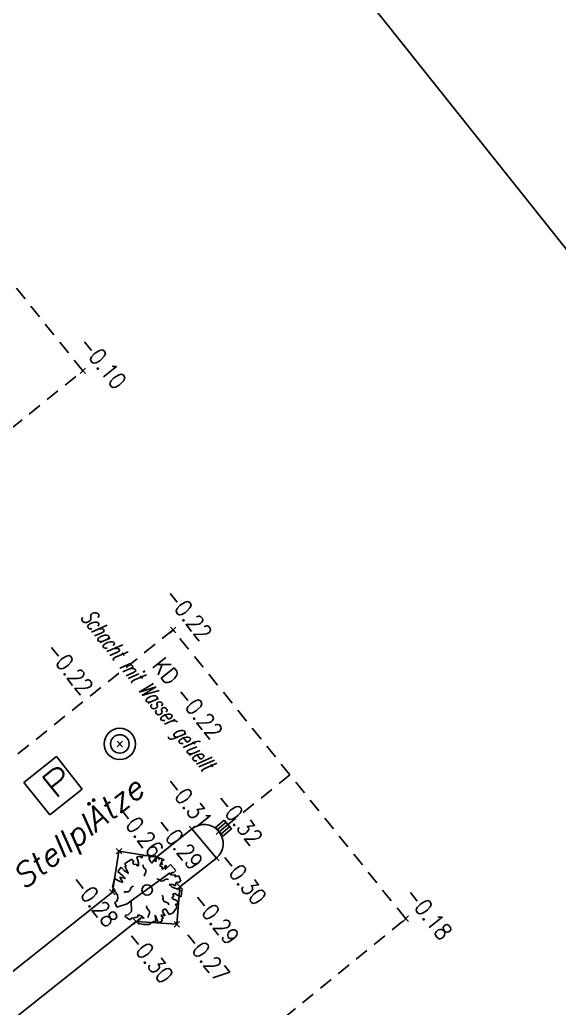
# Model space of a CAD drawing. Extents: x 3463485 to 3463732, y 5485922 to 5486179.
# Drawn here: x 3463619.68 to 3463634.28, y 5486053.43 to 5486080.2 of the extents above; entities that cross this region are included whole.
import ezdxf

# ---------------------------------------------------------------- set-up
doc = ezdxf.new("R2010")
doc.units = 0
doc.linetypes.add('AUSGEZOGEN', pattern=[0])
doc.linetypes.add('GESTRICHELT1', pattern=[0.625, 0.375, -0.25])
for name, color, linetype in [('22', 2, 'AUSGEZOGEN'), ('AUFNAHME_270513', 2, 'AUSGEZOGEN'), ('GRENZEN_FLURST_NR', 2, 'AUSGEZOGEN')]:
    doc.layers.add(name, color=color, linetype=linetype)
doc.styles.get("Standard").update_dxf_attribs({"font": 'ROMANS'})

msp = doc.modelspace()

# ---------------------------------------------------------------- linework, layer by layer
at = {"layer": '22', "color": 5}
for p, q in [((3463620.6724, 5486060.24952), (3463619.79194, 5486059.54921)), ((3463621.3727, 5486059.36907), (3463620.6724, 5486060.24952)), ((3463619.79194, 5486059.54921), (3463620.49225, 5486058.66876)), ((3463620.49225, 5486058.66876), (3463621.3727, 5486059.36907))]:
    msp.add_line(p, q, dxfattribs=at)
at = {"layer": 'AUFNAHME_270513', "color": 1, "linetype": 'GESTRICHELT1'}
for p, q in [((3463621.38707, 5486070.69483, -0.098), (3463618.57925, 5486074.20245, -0.043)), ((3463615.55914, 5486065.9929), (3463621.38707, 5486070.69483)), ((3463623.83205, 5486063.67868, -0.217), (3463616.13627, 5486057.53068, -0.221)), ((3463630.13055, 5486055.85472, -0.181), (3463623.83205, 5486063.67868)), ((3463626.99356, 5486059.75148), (3463625.07604, 5486058.20783)), ((3463620.54962, 5486048.05268, -0.206), (3463630.13055, 5486055.85472, -0.181))]:
    msp.add_line(p, q, dxfattribs=at)
at = {"layer": 'AUFNAHME_270513', "color": 1}
for p, q in [((3463621.31207, 5486070.61983), (3463621.46207, 5486070.76983)), ((3463621.46207, 5486070.61983), (3463621.31207, 5486070.76983)), ((3463623.75705, 5486063.60368), (3463623.90705, 5486063.75368)), ((3463623.90705, 5486063.60368), (3463623.75705, 5486063.75368)), ((3463622.31483, 5486060.51565), (3463622.46483, 5486060.66565)), ((3463622.46483, 5486060.51565), (3463622.31483, 5486060.66565)), ((3463624.97515, 5486058.32714), (3463625.21379, 5486058.52891)), ((3463625.26423, 5486058.46925), (3463625.0256, 5486058.26748)), ((3463625.21379, 5486058.52891), (3463625.41556, 5486058.29027)), ((3463624.33943, 5486058.28892, -0.314), (3463623.38509, 5486057.52729, -0.289)), ((3463624.26443, 5486058.21392), (3463624.41443, 5486058.36392)), ((3463624.41443, 5486058.21392), (3463624.26443, 5486058.36392)), ((3463625.00798, 5486057.4982, -0.302), (3463624.33943, 5486058.28892, -0.314)), ((3463625.07604, 5486058.20783), (3463624.97515, 5486058.32714)), ((3463625.00104, 5486058.13283), (3463625.15104, 5486058.28283)), ((3463625.15104, 5486058.13283), (3463625.00104, 5486058.28283)), ((3463625.31467, 5486058.40959), (3463625.07604, 5486058.20783)), ((3463625.07604, 5486058.20783), (3463625.17692, 5486058.08851)), ((3463625.36511, 5486058.34993), (3463625.12648, 5486058.14817)), ((3463625.41556, 5486058.29027), (3463625.17692, 5486058.08851)), ((3463622.36494, 5486057.68697, -0.262), (3463622.18784, 5486056.57628)), ((3463622.28994, 5486057.61197), (3463622.43994, 5486057.76197)), ((3463622.43994, 5486057.61197), (3463622.28994, 5486057.76197)), ((3463623.38509, 5486057.52729, -0.289), (3463622.36494, 5486057.68697, -0.262)), ((3463622.52012, 5486057.34644), (3463622.71087, 5486057.47287)), ((3463622.71087, 5486057.47287), (3463622.76522, 5486057.3865)), ((3463622.76522, 5486057.3865), (3463622.73564, 5486057.36016)), ((3463622.84669, 5486057.52787), (3463622.93805, 5486057.5518)), ((3463622.89326, 5486057.3726), (3463622.84669, 5486057.52787)), ((3463622.89195, 5486057.28796), (3463622.89326, 5486057.3726)), ((3463622.93805, 5486057.5518), (3463622.95897, 5486057.51471)), ((3463622.95897, 5486057.51471), (3463622.96487, 5486057.53375)), ((3463622.96487, 5486057.53375), (3463622.98561, 5486057.49691)), ((3463622.98301, 5486057.56004), (3463623.21203, 5486057.56794)), ((3463622.99437, 5486057.53257), (3463622.98301, 5486057.56004)), ((3463622.98561, 5486057.49691), (3463622.99437, 5486057.53257)), ((3463623.2243, 5486057.51783), (3463623.1736, 5486057.5098)), ((3463623.1736, 5486057.5098), (3463623.20199, 5486057.43645)), ((3463623.20199, 5486057.43645), (3463623.25554, 5486057.36207)), ((3463623.21203, 5486057.56794), (3463623.2243, 5486057.51783)), ((3463623.25554, 5486057.36207), (3463623.32839, 5486057.45697)), ((3463623.31009, 5486057.45229), (3463623.46009, 5486057.60229)), ((3463623.46009, 5486057.45229), (3463623.31009, 5486057.60229)), ((3463623.32839, 5486057.45697), (3463623.3638, 5486057.39951)), ((3463623.3638, 5486057.39951), (3463623.38385, 5486057.53643)), ((3463623.38385, 5486057.53643), (3463623.59, 5486057.45072)), ((3463623.54164, 5486057.43693), (3463623.51284, 5486057.40372)), ((3463623.51284, 5486057.40372), (3463623.54381, 5486057.31419)), ((3463623.59, 5486057.45072), (3463623.54164, 5486057.43693)), ((3463624.01799, 5486056.72356), (3463625.00798, 5486057.4982)), ((3463624.93298, 5486057.4232), (3463625.08298, 5486057.5732)), ((3463625.08298, 5486057.4232), (3463624.93298, 5486057.5732)), ((3463622.3383, 5486057.13685), (3463622.4244, 5486057.25183)), ((3463622.4785, 5486057.00964), (3463622.3383, 5486057.13685)), ((3463622.4244, 5486057.25183), (3463622.5105, 5486057.16237)), ((3463622.5105, 5486057.16237), (3463622.62899, 5486057.07693)), ((3463622.56645, 5486057.28735), (3463622.52012, 5486057.34644)), ((3463622.52981, 5486057.27693), (3463622.56645, 5486057.28735)), ((3463622.62899, 5486057.07693), (3463622.52981, 5486057.27693)), ((3463622.73564, 5486057.36016), (3463622.77293, 5486057.3215)), ((3463622.77293, 5486057.3215), (3463622.82879, 5486057.33599)), ((3463622.82879, 5486057.33599), (3463622.8688, 5486057.28451)), ((3463622.8688, 5486057.28451), (3463622.89195, 5486057.28796)), ((3463623.50138, 5486057.35811), (3463623.47086, 5486057.28548)), ((3463623.47086, 5486057.28548), (3463623.53177, 5486057.26343)), ((3463623.54381, 5486057.31419), (3463623.50138, 5486057.35811)), ((3463623.53177, 5486057.26343), (3463623.535, 5486057.19113)), ((3463623.535, 5486057.19113), (3463623.59749, 5486057.24552)), ((3463623.59749, 5486057.24552), (3463623.6369, 5486057.30775)), ((3463623.6192, 5486057.19353), (3463623.76418, 5486057.32414)), ((3463623.65543, 5486057.26446), (3463623.6192, 5486057.19353)), ((3463623.6369, 5486057.30775), (3463623.65543, 5486057.26446)), ((3463623.76418, 5486057.32414), (3463623.90352, 5486057.16314)), ((3463623.80246, 5486057.11999), (3463623.79789, 5486057.08141)), ((3463623.84061, 5486057.09792), (3463623.80246, 5486057.11999)), ((3463623.90352, 5486057.16314), (3463623.84061, 5486057.09792)), ((3463622.19501, 5486056.70816), (3463622.24592, 5486056.94721)), ((3463622.24592, 5486056.94721), (3463622.35599, 5486056.88599)), ((3463622.35599, 5486056.88599), (3463622.47526, 5486056.83487)), ((3463622.47526, 5486056.83487), (3463622.38736, 5486056.97832)), ((3463622.38736, 5486056.97832), (3463622.54053, 5486056.94106)), ((3463622.54053, 5486056.94106), (3463622.4785, 5486057.00964)), ((3463623.79789, 5486057.08141), (3463623.73627, 5486057.09261)), ((3463623.73627, 5486057.09261), (3463623.7655, 5486057.07469)), ((3463623.7655, 5486057.07469), (3463623.75706, 5486057.04177)), ((3463623.75706, 5486057.04177), (3463623.90334, 5486057.03552)), ((3463623.90334, 5486057.03552), (3463623.87713, 5486056.98847)), ((3463623.87713, 5486056.98847), (3463623.98371, 5486057.02054)), ((3463623.91577, 5486056.8389), (3463623.88973, 5486056.74456)), ((3463623.97144, 5486056.8395), (3463623.91577, 5486056.8389)), ((3463624.03677, 5486056.87053), (3463623.97144, 5486056.8395)), ((3463623.98371, 5486057.02054), (3463624.03677, 5486056.87053)), ((3463622.18784, 5486056.57628), (3463618.84071, 5486053.91528)), ((3463622.11284, 5486056.50128), (3463622.26284, 5486056.65128)), ((3463622.26284, 5486056.50128), (3463622.11284, 5486056.65128)), ((3463622.25004, 5486056.65759), (3463622.19501, 5486056.70816)), ((3463622.25472, 5486056.58895), (3463622.25004, 5486056.65759)), ((3463622.3225, 5486056.5006), (3463622.25472, 5486056.58895)), ((3463623.82899, 5486056.78485), (3463623.7294, 5486056.78299)), ((3463623.7294, 5486056.78299), (3463623.80347, 5486056.71339)), ((3463623.80347, 5486056.71339), (3463623.95017, 5486056.65288)), ((3463623.88973, 5486056.74456), (3463623.82899, 5486056.78485)), ((3463623.93251, 5486055.70491), (3463624.01799, 5486056.72356)), ((3463623.94299, 5486056.64856), (3463624.09299, 5486056.79856)), ((3463624.09299, 5486056.64856), (3463623.94299, 5486056.79856)), ((3463623.95017, 5486056.65288), (3463623.98886, 5486056.6874)), ((3463623.98886, 5486056.6874), (3463624.00972, 5486056.62038)), ((3463624.00972, 5486056.62038), (3463624.06704, 5486056.62538)), ((3463624.06704, 5486056.62538), (3463624.04798, 5486056.44581)), ((3463622.25419, 5486056.29851), (3463622.31287, 5486056.33073)), ((3463622.31287, 5486056.33073), (3463622.33291, 5486056.40906)), ((3463622.33291, 5486056.40906), (3463622.3225, 5486056.5006)), ((3463622.69448, 5486056.33728), (3463622.59206, 5486056.25582)), ((3463622.70801, 5486056.05357), (3463622.69448, 5486056.33728)), ((3463623.84919, 5486056.45589), (3463623.80521, 5486056.43588)), ((3463623.80521, 5486056.43588), (3463623.81881, 5486056.39055)), ((3463623.81881, 5486056.39055), (3463623.9372, 5486056.34995)), ((3463623.87504, 5486056.53635), (3463623.82423, 5486056.52963)), ((3463623.82423, 5486056.52963), (3463623.84919, 5486056.45589)), ((3463623.94721, 5486056.49268), (3463623.87504, 5486056.53635)), ((3463623.9372, 5486056.34995), (3463623.96132, 5486056.3055)), ((3463624.04798, 5486056.44581), (3463623.94721, 5486056.49268)), ((3463623.96132, 5486056.3055), (3463623.95522, 5486056.25199)), ((3463622.31311, 5486056.17333), (3463622.25419, 5486056.29851)), ((3463622.59206, 5486056.25582), (3463622.31311, 5486056.17333)), ((3463622.61717, 5486055.96384), (3463622.70801, 5486056.05357)), ((3463623.56495, 5486056.09317), (3463623.54814, 5486056.05547)), ((3463623.54814, 5486056.05547), (3463623.6201, 5486055.93677)), ((3463623.62245, 5486056.12207), (3463623.56495, 5486056.09317)), ((3463623.72976, 5486055.96597), (3463623.62245, 5486056.12207)), ((3463623.95113, 5486056.18245), (3463623.83543, 5486056.01708)), ((3463623.95522, 5486056.25199), (3463623.90077, 5486056.24985)), ((3463623.90077, 5486056.24985), (3463623.90707, 5486056.21369)), ((3463623.90707, 5486056.21369), (3463623.95113, 5486056.18245)), ((3463619.47172, 5486053.10749), (3463622.83481, 5486055.77735)), ((3463622.53173, 5486055.91193), (3463622.54331, 5486055.95002)), ((3463622.65639, 5486055.82475), (3463622.53173, 5486055.91193)), ((3463622.54331, 5486055.95002), (3463622.61717, 5486055.96384)), ((3463622.7174, 5486055.86763), (3463622.65639, 5486055.82475)), ((3463622.86986, 5486055.90029), (3463622.7174, 5486055.86763)), ((3463622.75981, 5486055.70235), (3463622.90981, 5486055.85235)), ((3463622.90981, 5486055.70235), (3463622.75981, 5486055.85235)), ((3463622.83481, 5486055.77735), (3463623.93251, 5486055.70491)), ((3463622.88803, 5486055.96216), (3463622.86986, 5486055.90029)), ((3463622.87669, 5486055.73132), (3463622.88424, 5486055.80691)), ((3463622.88424, 5486055.80691), (3463622.93464, 5486055.83453)), ((3463622.97001, 5486055.93753), (3463622.88803, 5486055.96216)), ((3463622.93464, 5486055.83453), (3463622.95062, 5486055.87719)), ((3463622.95062, 5486055.87719), (3463623.04546, 5486055.86777)), ((3463623.04546, 5486055.86777), (3463622.97001, 5486055.93753)), ((3463623.30631, 5486055.77827), (3463623.21682, 5486055.73704)), ((3463623.36308, 5486055.78848), (3463623.30631, 5486055.77827)), ((3463623.43032, 5486055.74612), (3463623.34738, 5486055.95568)), ((3463623.34738, 5486055.95568), (3463623.36308, 5486055.78848)), ((3463623.53384, 5486055.78821), (3463623.43032, 5486055.74612)), ((3463623.54353, 5486055.96009), (3463623.49835, 5486055.94411)), ((3463623.49835, 5486055.94411), (3463623.57257, 5486055.87651)), ((3463623.57257, 5486055.87651), (3463623.51854, 5486055.84802)), ((3463623.51854, 5486055.84802), (3463623.53384, 5486055.78821)), ((3463623.6201, 5486055.93677), (3463623.54353, 5486055.96009)), ((3463623.83543, 5486056.01708), (3463623.72976, 5486055.96597)), ((3463623.85751, 5486055.62991), (3463624.00751, 5486055.77991)), ((3463624.00751, 5486055.62991), (3463623.85751, 5486055.77991)), ((3463630.05555, 5486055.77972), (3463630.20555, 5486055.92972)), ((3463630.20555, 5486055.77972), (3463630.05555, 5486055.92972)), ((3463623.0339, 5486055.70147), (3463622.87669, 5486055.73132)), ((3463623.19719, 5486055.69901), (3463623.0339, 5486055.70147)), ((3463623.21682, 5486055.73704), (3463623.19719, 5486055.69901))]:
    msp.add_line(p, q, dxfattribs=at)
at = {"layer": 'AUFNAHME_270513', "color": 15}
for p, q in [((3463622.52012, 5486057.34644), (3463622.71087, 5486057.47287)), ((3463622.71087, 5486057.47287), (3463622.76522, 5486057.3865)), ((3463622.76522, 5486057.3865), (3463622.73564, 5486057.36016)), ((3463622.84669, 5486057.52787), (3463622.93805, 5486057.5518)), ((3463622.89326, 5486057.3726), (3463622.84669, 5486057.52787)), ((3463622.89195, 5486057.28796), (3463622.89326, 5486057.3726)), ((3463622.93805, 5486057.5518), (3463622.95897, 5486057.51471)), ((3463622.95897, 5486057.51471), (3463622.96487, 5486057.53375)), ((3463622.96487, 5486057.53375), (3463622.98561, 5486057.49691)), ((3463622.98301, 5486057.56004), (3463623.21203, 5486057.56794)), ((3463622.99437, 5486057.53257), (3463622.98301, 5486057.56004)), ((3463622.98561, 5486057.49691), (3463622.99437, 5486057.53257)), ((3463623.2243, 5486057.51783), (3463623.1736, 5486057.5098)), ((3463623.1736, 5486057.5098), (3463623.20199, 5486057.43645)), ((3463623.20199, 5486057.43645), (3463623.25554, 5486057.36207)), ((3463623.21203, 5486057.56794), (3463623.2243, 5486057.51783)), ((3463623.25554, 5486057.36207), (3463623.32839, 5486057.45697)), ((3463623.32839, 5486057.45697), (3463623.3638, 5486057.39951)), ((3463623.3638, 5486057.39951), (3463623.38385, 5486057.53643)), ((3463623.38385, 5486057.53643), (3463623.59, 5486057.45072)), ((3463623.54164, 5486057.43693), (3463623.51284, 5486057.40372)), ((3463623.51284, 5486057.40372), (3463623.54381, 5486057.31419)), ((3463623.59, 5486057.45072), (3463623.54164, 5486057.43693)), ((3463622.3383, 5486057.13685), (3463622.4244, 5486057.25183)), ((3463622.4785, 5486057.00964), (3463622.3383, 5486057.13685)), ((3463622.4244, 5486057.25183), (3463622.5105, 5486057.16237)), ((3463622.5105, 5486057.16237), (3463622.62899, 5486057.07693)), ((3463622.56645, 5486057.28735), (3463622.52012, 5486057.34644)), ((3463622.52981, 5486057.27693), (3463622.56645, 5486057.28735)), ((3463622.62899, 5486057.07693), (3463622.52981, 5486057.27693)), ((3463622.73564, 5486057.36016), (3463622.77293, 5486057.3215)), ((3463622.77293, 5486057.3215), (3463622.82879, 5486057.33599)), ((3463622.82879, 5486057.33599), (3463622.8688, 5486057.28451)), ((3463622.8688, 5486057.28451), (3463622.89195, 5486057.28796)), ((3463623.50138, 5486057.35811), (3463623.47086, 5486057.28548)), ((3463623.47086, 5486057.28548), (3463623.53177, 5486057.26343)), ((3463623.54381, 5486057.31419), (3463623.50138, 5486057.35811)), ((3463623.53177, 5486057.26343), (3463623.535, 5486057.19113)), ((3463623.535, 5486057.19113), (3463623.59749, 5486057.24552)), ((3463623.59749, 5486057.24552), (3463623.6369, 5486057.30775)), ((3463623.6192, 5486057.19353), (3463623.76418, 5486057.32414)), ((3463623.65543, 5486057.26446), (3463623.6192, 5486057.19353)), ((3463623.6369, 5486057.30775), (3463623.65543, 5486057.26446)), ((3463623.76418, 5486057.32414), (3463623.90352, 5486057.16314)), ((3463623.80246, 5486057.11999), (3463623.79789, 5486057.08141)), ((3463623.84061, 5486057.09792), (3463623.80246, 5486057.11999)), ((3463623.90352, 5486057.16314), (3463623.84061, 5486057.09792)), ((3463622.19501, 5486056.70816), (3463622.24592, 5486056.94721)), ((3463622.24592, 5486056.94721), (3463622.35599, 5486056.88599)), ((3463622.35599, 5486056.88599), (3463622.47526, 5486056.83487)), ((3463622.47526, 5486056.83487), (3463622.38736, 5486056.97832)), ((3463622.38736, 5486056.97832), (3463622.54053, 5486056.94106)), ((3463622.54053, 5486056.94106), (3463622.4785, 5486057.00964)), ((3463623.73627, 5486057.09261), (3463622.69448, 5486056.33728)), ((3463622.69448, 5486056.33728), (3463623.73627, 5486057.09261)), ((3463623.79789, 5486057.08141), (3463623.73627, 5486057.09261)), ((3463623.73627, 5486057.09261), (3463623.7655, 5486057.07469)), ((3463623.7655, 5486057.07469), (3463623.75706, 5486057.04177)), ((3463623.75706, 5486057.04177), (3463623.90334, 5486057.03552)), ((3463623.90334, 5486057.03552), (3463623.87713, 5486056.98847)), ((3463623.87713, 5486056.98847), (3463623.98371, 5486057.02054)), ((3463623.91577, 5486056.8389), (3463623.88973, 5486056.74456)), ((3463623.97144, 5486056.8395), (3463623.91577, 5486056.8389)), ((3463624.03677, 5486056.87053), (3463623.97144, 5486056.8395)), ((3463623.98371, 5486057.02054), (3463624.03677, 5486056.87053)), ((3463622.25004, 5486056.65759), (3463622.19501, 5486056.70816)), ((3463622.25472, 5486056.58895), (3463622.25004, 5486056.65759)), ((3463622.3225, 5486056.5006), (3463622.25472, 5486056.58895)), ((3463623.82899, 5486056.78485), (3463623.7294, 5486056.78299)), ((3463623.7294, 5486056.78299), (3463623.80347, 5486056.71339)), ((3463623.80347, 5486056.71339), (3463623.95017, 5486056.65288)), ((3463623.88973, 5486056.74456), (3463623.82899, 5486056.78485)), ((3463623.95017, 5486056.65288), (3463623.98886, 5486056.6874)), ((3463623.98886, 5486056.6874), (3463624.00972, 5486056.62038)), ((3463624.00972, 5486056.62038), (3463624.06704, 5486056.62538)), ((3463624.06704, 5486056.62538), (3463624.04798, 5486056.44581)), ((3463622.25419, 5486056.29851), (3463622.31287, 5486056.33073)), ((3463622.31287, 5486056.33073), (3463622.33291, 5486056.40906)), ((3463622.33291, 5486056.40906), (3463622.3225, 5486056.5006)), ((3463622.69448, 5486056.33728), (3463622.59206, 5486056.25582)), ((3463622.70801, 5486056.05357), (3463622.69448, 5486056.33728)), ((3463623.84919, 5486056.45589), (3463623.80521, 5486056.43588)), ((3463623.80521, 5486056.43588), (3463623.81881, 5486056.39055)), ((3463623.81881, 5486056.39055), (3463623.9372, 5486056.34995)), ((3463623.87504, 5486056.53635), (3463623.82423, 5486056.52963)), ((3463623.82423, 5486056.52963), (3463623.84919, 5486056.45589)), ((3463623.94721, 5486056.49268), (3463623.87504, 5486056.53635)), ((3463623.9372, 5486056.34995), (3463623.96132, 5486056.3055)), ((3463624.04798, 5486056.44581), (3463623.94721, 5486056.49268)), ((3463623.96132, 5486056.3055), (3463623.95522, 5486056.25199)), ((3463622.31311, 5486056.17333), (3463622.25419, 5486056.29851)), ((3463622.59206, 5486056.25582), (3463622.31311, 5486056.17333)), ((3463622.61717, 5486055.96384), (3463622.70801, 5486056.05357)), ((3463623.56495, 5486056.09317), (3463623.54814, 5486056.05547)), ((3463623.54814, 5486056.05547), (3463623.6201, 5486055.93677)), ((3463623.62245, 5486056.12207), (3463623.56495, 5486056.09317)), ((3463623.72976, 5486055.96597), (3463623.62245, 5486056.12207)), ((3463623.95113, 5486056.18245), (3463623.83543, 5486056.01708)), ((3463623.95522, 5486056.25199), (3463623.90077, 5486056.24985)), ((3463623.90077, 5486056.24985), (3463623.90707, 5486056.21369)), ((3463623.90707, 5486056.21369), (3463623.95113, 5486056.18245)), ((3463622.53173, 5486055.91193), (3463622.54331, 5486055.95002)), ((3463622.65639, 5486055.82475), (3463622.53173, 5486055.91193)), ((3463622.54331, 5486055.95002), (3463622.61717, 5486055.96384)), ((3463622.7174, 5486055.86763), (3463622.65639, 5486055.82475)), ((3463622.86986, 5486055.90029), (3463622.7174, 5486055.86763)), ((3463622.88803, 5486055.96216), (3463622.86986, 5486055.90029)), ((3463622.87669, 5486055.73132), (3463622.88424, 5486055.80691)), ((3463622.88424, 5486055.80691), (3463622.93464, 5486055.83453)), ((3463622.97001, 5486055.93753), (3463622.88803, 5486055.96216)), ((3463622.93464, 5486055.83453), (3463622.95062, 5486055.87719)), ((3463622.95062, 5486055.87719), (3463623.04546, 5486055.86777)), ((3463623.04546, 5486055.86777), (3463622.97001, 5486055.93753)), ((3463623.30631, 5486055.77827), (3463623.21682, 5486055.73704)), ((3463623.36308, 5486055.78848), (3463623.30631, 5486055.77827)), ((3463623.43032, 5486055.74612), (3463623.34738, 5486055.95568)), ((3463623.34738, 5486055.95568), (3463623.36308, 5486055.78848)), ((3463623.53384, 5486055.78821), (3463623.43032, 5486055.74612)), ((3463623.54353, 5486055.96009), (3463623.49835, 5486055.94411)), ((3463623.49835, 5486055.94411), (3463623.57257, 5486055.87651)), ((3463623.57257, 5486055.87651), (3463623.51854, 5486055.84802)), ((3463623.51854, 5486055.84802), (3463623.53384, 5486055.78821)), ((3463623.6201, 5486055.93677), (3463623.54353, 5486055.96009)), ((3463623.83543, 5486056.01708), (3463623.72976, 5486055.96597)), ((3463623.0339, 5486055.70147), (3463622.87669, 5486055.73132)), ((3463623.19719, 5486055.69901), (3463623.0339, 5486055.70147)), ((3463623.21682, 5486055.73704), (3463623.19719, 5486055.69901))]:
    msp.add_line(p, q, dxfattribs=at)
at = {"layer": 'AUFNAHME_270513'}
for radius in [0.425, 0.25]:
    msp.add_circle((3463622.38983, 5486060.59065), radius, dxfattribs=at)
at = {"layer": 'AUFNAHME_270513', "color": 1}
msp.add_circle((3463623.12958, 5486056.63407), 0.14063, dxfattribs=at)
for centre, radius, start, end in [((3463624.66816, 5486057.88887, -0.302), 0.51778, 311.0184, 129.40971), ((3463623.10725, 5486057.29205), 0.08734, 161.55768, 235.88964), ((3463623.00667, 5486057.14355), 0.09202, 319.44502, 55.88964), ((3463623.13243, 5486057.03289), 0.07552, 137.68509, 196.06512), ((3463623.39001, 5486056.84129), 0.09375, 44.74176, 91.01027), ((3463623.52666, 5486056.96845), 0.09301, 221.1251, 316.20995), ((3463623.66091, 5486056.83863), 0.09375, 63.16048, 135.71694), ((3463622.55208, 5486056.49195), 0.09375, 80.7416, 127.0099), ((3463622.58662, 5486056.67697), 0.09452, 258.11579, 351.21913), ((3463622.77281, 5486056.64903), 0.09375, 99.16027, 171.7165), ((3463623.46659, 5486056.43643), 0.09375, 350.74172, 37.01034), ((3463623.64675, 5486056.39852), 0.09055, 165.39908, 263.9352), ((3463623.62368, 5486056.2157), 0.09375, 9.16057, 81.71703), ((3463623.20993, 5486056.17593), 0.09375, 162.15991, 234.71676), ((3463623.10655, 5486056.02354), 0.09043, 318.31071, 57.0227), ((3463623.24968, 5486055.90794), 0.09375, 143.74142, 190.00966)]:
    msp.add_arc(centre, radius, start, end, dxfattribs=at)
at = {"layer": 'AUFNAHME_270513'}
for p in [(3463621.38707, 5486070.69483, -0.098), (3463623.83205, 5486063.67868, -0.217), (3463622.38983, 5486060.59065, -0.217), (3463624.33943, 5486058.28892, -0.314), (3463625.07604, 5486058.20783, -0.319), (3463622.36494, 5486057.68697, -0.262), (3463623.38509, 5486057.52729, -0.289), (3463623.54164, 5486057.43693), (3463625.00798, 5486057.4982, -0.302), (3463622.18784, 5486056.57628, -0.279), (3463624.01799, 5486056.72356, -0.293), (3463622.83481, 5486055.77735, -0.297), (3463630.13055, 5486055.85472, -0.181), (3463623.93251, 5486055.70491, -0.266)]:
    msp.add_point(p, dxfattribs=at)
at = {"layer": 'GRENZEN_FLURST_NR', "color": 3, "linetype": 'AUSGEZOGEN'}
msp.add_line((3463583.78, 5486137.75, 0.098), (3463660.54, 5486041.2, 0.098), dxfattribs=at)

# ---------------------------------------------------------------- texts
at = {"layer": '22', "color": 1, "oblique": 15, "width": 0.625}
msp.add_text('Schacht mit Wasser gefuellt', height=0.45, rotation=308.5, dxfattribs=at).set_placement((3463621.30501, 5486064.01454))
at = {"layer": '22', "color": 43, "width": 1.25}
msp.add_text('P', height=0.675, rotation=38.5, dxfattribs=at).set_placement((3463620.62516, 5486059.07395))
at = {"layer": '22', "oblique": 15}
msp.add_text('4 StellplÄtze', height=0.625, rotation=38.5, dxfattribs=at).set_placement((3463619.02639, 5486056.02139))
at = {"layer": 'AUFNAHME_270513', "color": 4, "width": 0.875}
for s, p in [('-0.10', (3463621.24219, 5486071.41765)), ('-0.22', (3463623.56218, 5486064.6015)), ('-0.22', (3463620.34495, 5486063.13846)), ('KD -0.22 ', (3463623.24251, 5486062.70204)), ('-0.31', (3463623.56956, 5486059.51174)), ('-0.32', (3463624.93116, 5486059.05564)), ('-0.26', (3463622.24507, 5486058.73478)), ('-0.29', (3463623.31522, 5486058.40011)), ('-0.30', (3463625.0381, 5486057.44602)), ('-0.28', (3463621.01796, 5486056.8491)), ('-0.18', (3463630.06068, 5486056.50254)), ('-0.29', (3463624.29811, 5486056.37137)), ('-0.30', (3463622.51493, 5486055.32517)), ('-0.27', (3463624.03763, 5486055.35273))]:
    msp.add_text(s, height=0.45, rotation=308.5, dxfattribs=at).set_placement(p)

doc.saveas('drawing.dxf')
